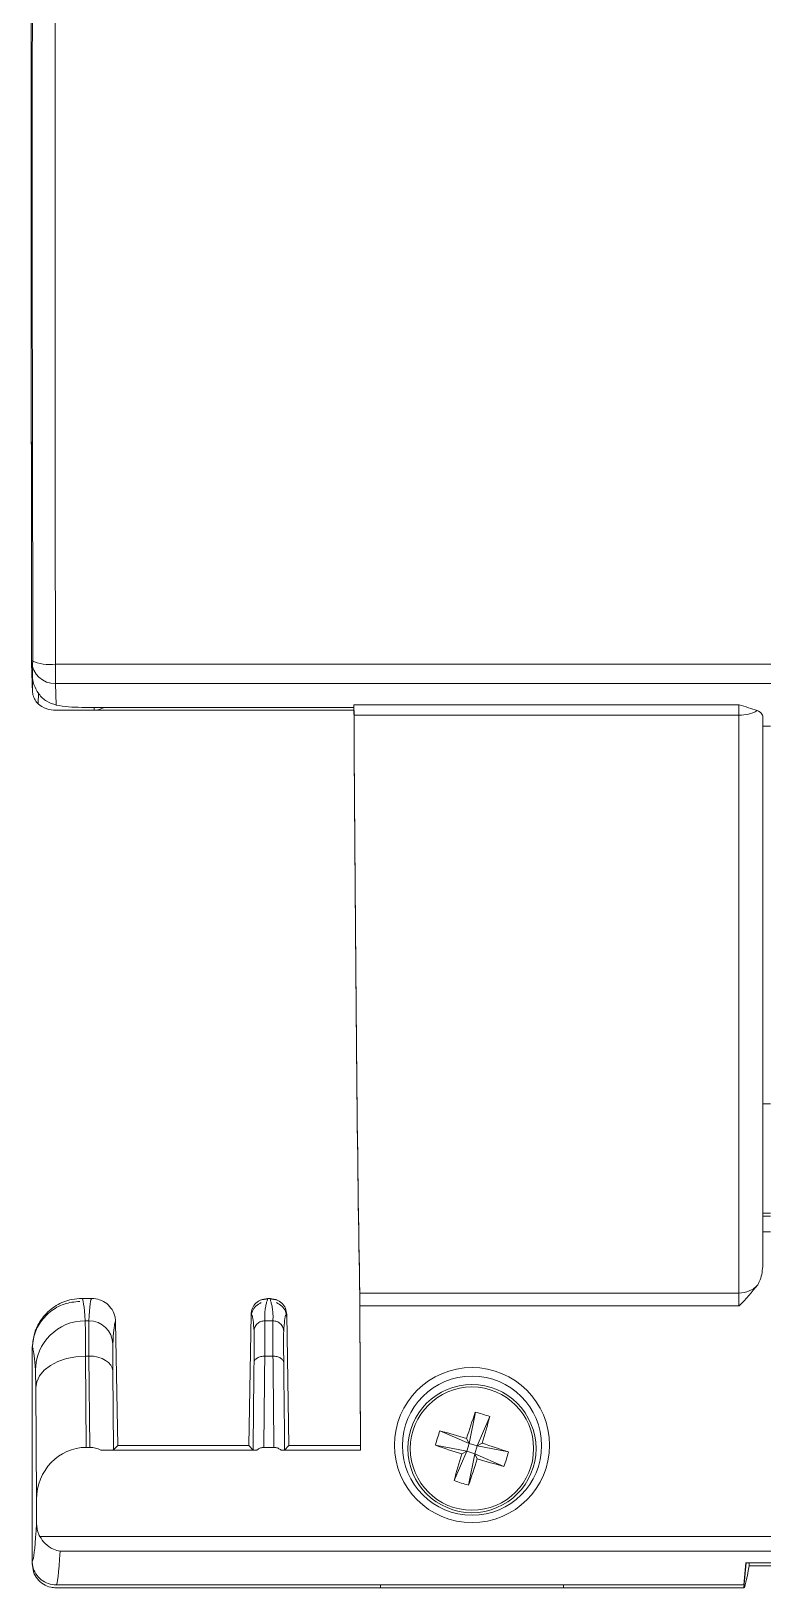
# Model space of a CAD drawing. Extents: x 12.1 to 108.7, y 1 to 80.4.
# Drawn here: x 63.913 to 65.752, y 29.177 to 33.089 of the extents above; entities that cross this region are included whole.
import ezdxf

# ---------------------------------------------------------------- set-up
doc = ezdxf.new("R2010")
doc.units = 0
doc.header["$MEASUREMENT"] = 0
doc.linetypes.add('SLD-Solid', pattern=[0])
doc.layers.add('OBJECT', color=7, linetype='CONTINUOUS')

msp = doc.modelspace()

# ---------------------------------------------------------------- linework, layer by layer
at = {"layer": 'OBJECT', "linetype": 'SLD-Solid', "lineweight": 15}
for p, q in [((63.9159, 31.4342), (63.9173, 31.5695)), ((63.9138, 31.5075), (63.9138, 31.5056)), ((63.9138, 31.5001), (63.9159, 31.4342)), ((63.9138, 31.4982), (63.9138, 31.5001)), ((65.8654, 31.4986), (63.9737, 31.4986)), ((63.9737, 31.4986), (63.9737, 31.4496)), ((63.9309, 31.4264), (63.9306, 31.3985)), ((63.9737, 31.4496), (63.9755, 31.3956)), ((65.8654, 31.4496), (63.9737, 31.4496)), ((63.9757, 31.3825), (64.0708, 31.3825)), ((64.0398, 31.3899), (64.0708, 31.3899)), ((64.0708, 31.3899), (64.724, 31.3899)), ((64.0708, 31.3825), (64.0708, 31.3899)), ((64.0708, 31.3825), (64.724, 31.3825)), ((64.7238, 31.3961), (65.6915, 31.3961)), ((64.724, 31.3825), (64.724, 31.3843)), ((65.6915, 31.3703), (65.6915, 31.3961)), ((65.6915, 31.3703), (64.7241, 31.3703)), ((65.6915, 29.9179), (65.6915, 31.3703)), ((65.7515, 31.3663), (65.7515, 29.989)), ((65.7711, 31.3423), (65.7515, 31.3423)), ((65.7515, 30.3938), (65.7711, 30.3938)), ((65.7515, 30.1188), (65.7711, 30.1188)), ((65.7515, 30.1115), (65.7711, 30.1115)), ((65.7515, 30.0715), (65.7711, 30.0715)), ((64.0405, 29.9044), (64.0651, 29.9044)), ((64.5064, 29.9044), (64.5139, 29.9044)), ((64.7387, 29.9179), (65.6915, 29.9179)), ((65.6915, 29.8857), (65.6915, 29.9179)), ((64.4596, 29.5344), (64.4654, 29.8641)), ((64.5549, 29.8641), (64.5606, 29.5344)), ((65.6915, 29.8857), (64.7389, 29.8857)), ((64.7402, 29.5231), (64.7389, 29.8857)), ((64.7389, 29.8783), (64.7401, 29.5344)), ((64.0486, 29.8482), (64.0579, 29.8482)), ((64.1251, 29.8454), (64.1305, 29.5344)), ((64.4999, 29.8482), (64.5204, 29.8482)), ((63.9155, 29.7774), (63.9155, 29.7814)), ((63.9155, 29.7774), (63.9155, 29.779)), ((63.9155, 29.7774), (63.9171, 29.7774)), ((63.9155, 29.7774), (63.9155, 29.2444)), ((63.9155, 29.77), (63.9155, 29.237)), ((64.0494, 29.7595), (64.051, 29.5301)), ((64.0494, 29.7595), (64.058, 29.7595)), ((64.0603, 29.5301), (64.058, 29.7595)), ((64.4998, 29.7595), (64.5205, 29.7595)), ((64.1179, 29.7223), (64.12, 29.5237)), ((63.9264, 29.3991), (63.9244, 29.6797)), ((65.029, 29.6187), (65.0138, 29.5398)), ((65.0654, 29.6074), (65.0333, 29.5338)), ((64.9401, 29.5719), (65.0138, 29.5398)), ((65.0138, 29.5398), (65.0071, 29.5525)), ((65.0138, 29.5398), (65.0077, 29.5203)), ((65.0138, 29.5398), (65.0333, 29.5338)), ((65.046, 29.5404), (65.0333, 29.5338)), ((64.051, 29.5301), (64.0603, 29.5301)), ((64.0879, 29.5231), (64.4796, 29.5231)), ((64.12, 29.5237), (64.1305, 29.5344)), ((64.1305, 29.5344), (64.4596, 29.5344)), ((64.4705, 29.5233), (64.4596, 29.5344)), ((64.4974, 29.5301), (64.5228, 29.5301)), ((64.7402, 29.5231), (64.5407, 29.5231)), ((64.5497, 29.5233), (64.5606, 29.5344)), ((64.5606, 29.5344), (64.7402, 29.5344)), ((64.9288, 29.5355), (65.0077, 29.5203)), ((64.9757, 29.4466), (65.0077, 29.5203)), ((64.995, 29.5136), (65.0077, 29.5203)), ((65.0273, 29.5142), (65.0077, 29.5203)), ((65.012, 29.4353), (65.0273, 29.5142)), ((65.0273, 29.5142), (65.0333, 29.5338)), ((65.0273, 29.5142), (65.0339, 29.5015)), ((65.1009, 29.4822), (65.0273, 29.5142)), ((65.1122, 29.5185), (65.0333, 29.5338)), ((63.9262, 29.339), (63.9264, 29.3991)), ((65.882, 29.3063), (63.9343, 29.3063)), ((65.882, 29.2693), (63.9856, 29.2693)), ((65.7086, 29.2402), (65.7037, 29.1844)), ((65.7093, 29.2402), (65.7037, 29.177)), ((66.0244, 29.2402), (65.7086, 29.2402)), ((65.7169, 29.2328), (65.7175, 29.2402)), ((66.0244, 29.2328), (65.7169, 29.2328)), ((63.9755, 29.1844), (65.7037, 29.1844)), ((63.9755, 29.177), (64.7906, 29.177)), ((64.7906, 29.177), (64.7906, 29.1844)), ((64.7906, 29.177), (65.2506, 29.177)), ((65.2506, 29.1844), (65.2506, 29.177)), ((65.2506, 29.177), (65.7037, 29.177))]:
    msp.add_line(p, q, dxfattribs=at)
at = {"layer": 'OBJECT', "linetype": 'SLD-Solid', "lineweight": 15, "flags": 128}
for points in [[(63.9244, 29.6797), (63.9269, 29.6952), (63.9341, 29.7102), (63.9457, 29.7239), (63.9613, 29.736), (63.9802, 29.7459), (64.0017, 29.7533), (64.0251, 29.7579), (64.0494, 29.7595)], [(64.058, 29.7595), (64.0695, 29.7589), (64.0807, 29.7568), (64.091, 29.7534), (64.1, 29.7488), (64.1075, 29.7432), (64.1131, 29.7367), (64.1166, 29.7296), (64.1179, 29.7223)]]:
    msp.add_lwpolyline(points, dxfattribs=at)
at = {"layer": 'OBJECT', "linetype": 'SLD-Solid', "lineweight": 15}
for centre, radius in [((65.0206, 29.5344), 0.175), ((65.0205, 29.527), 0.161), ((65.0205, 29.527), 0.1549)]:
    msp.add_circle(centre, radius, dxfattribs=at)
for centre, radius, start, end in [((63.9737, 31.5075), 0.06, 180, 181.826), ((63.9737, 31.5001), 0.06, 180, 181.826), ((63.9588, 31.6044), 0.1068, 245.0782, 278.0588), ((63.9726, 31.5085), 0.0589, 182.8159, 271.1468), ((65.6939, 31.4585), 0.0882, 268.4171, 299.4094), ((65.6922, 29.9802), 0.0623, 269.3979, 318.1415), ((64.0484, 29.7235), 0.1247, 89.8692, 179.7293), ((64.058, 29.7884), 0.0599, 1.2657, 90.1428), ((67.645, 28.7154), 2.7676, 160.9504, 162.3943), ((64.9299, 29.2348), 0.3965, 70.0183, 75.519), ((62.3973, 30.343), 2.7676, 343.143, 344.5868), ((65.3127, 29.4364), 0.3965, 160.0183, 165.519), ((64.2045, 26.9038), 2.7676, 73.143, 74.5868), ((64.2089, 26.9025), 2.7676, 70.9504, 72.3943), ((65.8321, 32.1515), 2.7676, 250.9504, 252.3943), ((67.6437, 28.711), 2.7676, 163.143, 164.5868), ((62.396, 30.3386), 2.7676, 340.9504, 342.3943), ((65.8365, 32.1502), 2.7676, 253.143, 254.5868), ((64.7283, 29.6176), 0.3965, 340.0183, 345.519), ((65.1111, 29.8192), 0.3965, 250.0183, 255.519)]:
    msp.add_arc(centre, radius, start, end, dxfattribs=at)
for centre, major_axis, ratio, start_param, end_param in [((63.9823, 32.6844), (0, 7.94), 0.008727, 1.422025, 1.719567), ((63.9823, 32.677), (0, 7.94), 0.008727, 1.422025, 1.719567), ((64.0423, 32.6844), (0, 8), 0.008661, 1.422025, 1.719567), ((63.943, 32.677), (0, 3.15), 0.008727, 1.211529, 1.930063), ((63.976, 31.4293), (0.06, 0.0007), 0.779289, 3.844887, 4.69736), ((64.0392, 31.4302), (0.125, -0.0002), 0.322451, 4.177659, 4.717647), ((64.0705, 31.4605), (-0.0008, 0.0779), 0.769897, 3.133487, 3.572015), ((64.7237, 31.3382), (0, 0.06), 0.008727, 5.276708, 6.015988), ((64.7237, 31.3308), (0, 0.06), 0.008727, 5.276708, 5.751126), ((64.7527, 33.4428), (0, 3.875), 0.008727, 2.135116, 2.713245), ((64.7527, 33.4354), (0, 3.875), 0.008727, 2.135116, 2.713245), ((64.0405, 21.9044), (0, 8), 0.008591, 6.164624, 6.283185), ((64.2037, 21.9044), (-0.1386, 8), 0.00866, 6.283035, 6.401597), ((64.7384, 29.8633), (0, 0.06), 0.008727, 5.094703, 5.854838), ((64.7384, 29.8559), (0, 0.06), 0.008727, 5.094703, 5.854838), ((64.0485, 29.6), (0, 0.25), 0.004363, 5.404479, 6.164624), ((64.0614, 29.6), (-0.0033, 0.25), 0.006632, 0.118473, 0.878618), ((64.2637, 21.9054), (-0.1386, 7.94), 0.008726, 0.02646, 0.118409), ((64.2637, 21.9054), (-0.1386, 7.94), 0.008726, 6.282967, 6.309645), ((63.9155, 21.9044), (0, 7.875), 0.008727, 6.164624, 6.260496), ((64.1213, 29.601), (-0.0033, 0.19), 0.008726, 0.118409, 0.878554), ((63.9235, 29.6), (0, 0.125), 0.008727, 5.404479, 6.164624), ((64.0514, 29.3982), (-0.0037, 0.1318), 0.947668, 6.256594, 7.820672), ((64.0606, 29.4668), (-0.0025, 0.0633), 0.947607, 5.768853, 6.245639), ((64.06, 29.5237), (0.06, 0), 0.011417, 5.195815, 6.271968), ((63.9155, 37.1844), (0, 7.94), 0.008727, 3.167998, 3.2961), ((63.9755, 37.1844), (0, 8), 0.008661, 3.141593, 3.2874), ((63.9155, 37.1844), (0, 7.94), 0.008727, 3.141527, 3.167998), ((66.4036, 37.177), (0.7, 8), 0.008694, 3.142353, 3.260503)]:
    msp.add_ellipse(centre, major_axis=major_axis, ratio=ratio, start_param=start_param, end_param=end_param, dxfattribs=at)
msp.add_ellipse((65.0206, 29.5358), major_axis=(0, 0.1948), ratio=0.999975, dxfattribs=at)
for points in [[(63.9138, 31.5056), (63.9148, 31.4749)], [(63.9138, 31.4982), (63.9159, 31.4324)], [(64.5068, 29.9035), (64.4898, 29.9009)], [(64.5064, 29.9044), (64.5066, 29.9033)], [(64.5304, 29.9009), (64.5135, 29.9035)], [(64.5136, 29.9033), (64.5139, 29.9044)], [(63.9171, 29.7774), (63.9177, 29.7774)]]:
    msp.add_open_spline(points, degree=1, dxfattribs=at)
for points, knots in [([(63.9755, 31.3956), (63.9674, 31.3982), (63.9507, 31.4035), (63.9302, 31.4237), (63.9176, 31.449), (63.9148, 31.468), (63.9147, 31.4767), (63.9147, 31.4769)], [0, 0, 0, 0, 0.235489, 0.484584, 0.76263, 0.996053, 1, 1, 1, 1]), ([(63.9159, 31.4342), (63.9159, 31.4341), (63.9158, 31.4299), (63.917, 31.4208), (63.9219, 31.4079), (63.9278, 31.4016), (63.9306, 31.3985)], [0, 0, 0, 0, 0.008154, 0.301729, 0.658811, 1, 1, 1, 1]), ([(65.6915, 31.3961), (65.6916, 31.3961), (65.7084, 31.3916), (65.7229, 31.3866), (65.7373, 31.3816)], [0, 0, 0, 0, 0.00431, 1, 1, 1, 1]), ([(65.7373, 31.3816), (65.7384, 31.3811), (65.7455, 31.3776), (65.7507, 31.3723), (65.7513, 31.3677), (65.7515, 31.3663)], [0, 0, 0, 0, 0.120565, 0.741875, 1, 1, 1, 1]), ([(65.7515, 29.989), (65.7504, 29.976), (65.749, 29.9584), (65.7407, 29.9427), (65.7386, 29.9386)], [0, 0, 0, 0, 0.741139, 1, 1, 1, 1]), ([(65.7386, 29.9386), (65.7238, 29.9203), (65.709, 29.9019), (65.6916, 29.8858), (65.6915, 29.8857)], [0, 0, 0, 0, 0.9958436, 1, 1, 1, 1]), ([(63.9155, 29.7814), (63.9171, 29.7954), (63.9204, 29.8235), (63.9425, 29.8606), (63.9747, 29.8884), (64.0094, 29.9025), (64.032, 29.9039), (64.0405, 29.9044)], [0, 0, 0, 0, 0.21692, 0.433841, 0.650765, 0.867697, 1, 1, 1, 1]), ([(64.0355, 29.897), (64.022, 29.8957), (63.995, 29.893), (63.9591, 29.8723), (63.9319, 29.8419), (63.9178, 29.8088), (63.9162, 29.7872), (63.9155, 29.779)], [0, 0, 0, 0, 0.217017, 0.434035, 0.651038, 0.868011, 1, 1, 1, 1]), ([(64.0651, 29.9044), (64.0718, 29.9037), (64.0853, 29.9024), (64.1033, 29.8921), (64.1169, 29.8768), (64.1239, 29.8603), (64.1248, 29.8495), (64.1251, 29.8454)], [0, 0, 0, 0, 0.217113, 0.434226, 0.651336, 0.868438, 1, 1, 1, 1]), ([(64.4654, 29.8641), (64.4661, 29.8694), (64.4675, 29.8799), (64.4768, 29.8935), (64.486, 29.8986), (64.4906, 29.9012)], [0, 0, 0, 0, 0.335578, 0.670857, 1, 1, 1, 1]), ([(64.4907, 29.8939), (64.4861, 29.8913), (64.4769, 29.8862), (64.4675, 29.8726), (64.4661, 29.862), (64.4654, 29.8567)], [0, 0, 0, 0, 0.330821, 0.664848, 1, 1, 1, 1]), ([(64.5066, 29.9033), (64.5067, 29.9032), (64.5069, 29.9027), (64.5055, 29.8987), (64.5034, 29.891), (64.5011, 29.8792), (64.4995, 29.8651), (64.4997, 29.8539), (64.4999, 29.8482)], [0, 0, 0, 0, 0.051694, 0.22307, 0.43175, 0.644415, 0.817843, 1, 1, 1, 1]), ([(64.5204, 29.8482), (64.5205, 29.8539), (64.5208, 29.8651), (64.5192, 29.8792), (64.5169, 29.891), (64.5147, 29.8987), (64.5134, 29.9027), (64.5136, 29.9032), (64.5136, 29.9033)], [0, 0, 0, 0, 0.182152, 0.355576, 0.568242, 0.776915, 0.94794, 1, 1, 1, 1]), ([(64.5549, 29.8567), (64.5542, 29.862), (64.5528, 29.8726), (64.5434, 29.8862), (64.5342, 29.8913), (64.5296, 29.8939)], [0, 0, 0, 0, 0.334567, 0.668836, 1, 1, 1, 1]), ([(64.5297, 29.9012), (64.5342, 29.8986), (64.5434, 29.8936), (64.5528, 29.8799), (64.5542, 29.8694), (64.5549, 29.8641)], [0, 0, 0, 0, 0.328537, 0.663704, 1, 1, 1, 1]), ([(64.4729, 29.8219), (64.4722, 29.8322), (64.4707, 29.8527), (64.4681, 29.8629), (64.4663, 29.8637), (64.4654, 29.8641)], [0, 0, 0, 0, 0.330644, 0.660689, 1, 1, 1, 1]), ([(64.5549, 29.8641), (64.5539, 29.8637), (64.5521, 29.8629), (64.5495, 29.8527), (64.5481, 29.8322), (64.5474, 29.8219)], [0, 0, 0, 0, 0.340126, 0.669336, 1, 1, 1, 1]), ([(64.4728, 29.7428), (64.4729, 29.7629), (64.4733, 29.8033), (64.473, 29.8157), (64.4729, 29.8219)], [0, 0, 0, 0, 0.499994, 1, 1, 1, 1]), ([(64.4999, 29.8482), (64.4965, 29.8479), (64.4913, 29.8473), (64.4851, 29.8441), (64.4808, 29.8407), (64.4773, 29.8365), (64.4739, 29.8303), (64.4733, 29.8252), (64.4729, 29.8219)], [0, 0, 0, 0, 0.239709, 0.368523, 0.5, 0.631477, 0.760291, 1, 1, 1, 1]), ([(64.4999, 29.8482), (64.5, 29.8413), (64.5003, 29.8274), (64.4999, 29.7822), (64.4998, 29.7595)], [0, 0, 0, 0, 0.498894, 1, 1, 1, 1]), ([(64.5205, 29.7595), (64.5203, 29.7822), (64.52, 29.8274), (64.5202, 29.8413), (64.5204, 29.8482)], [0, 0, 0, 0, 0.501106, 1, 1, 1, 1]), ([(64.5474, 29.8219), (64.547, 29.8252), (64.5463, 29.8303), (64.5429, 29.8365), (64.5394, 29.8407), (64.5351, 29.8441), (64.5289, 29.8473), (64.5237, 29.8479), (64.5204, 29.8482)], [0, 0, 0, 0, 0.239709, 0.368523, 0.5, 0.631477, 0.760291, 1, 1, 1, 1]), ([(64.5474, 29.8219), (64.5472, 29.8157), (64.547, 29.8033), (64.5473, 29.7629), (64.5475, 29.7428)], [0, 0, 0, 0, 0.500006, 1, 1, 1, 1]), ([(63.9177, 29.7774), (63.917, 29.7794), (63.9163, 29.7814), (63.9155, 29.7814), (63.9155, 29.7814)], [0, 0, 0, 0, 0.985074, 1, 1, 1, 1]), ([(64.4705, 29.5233), (64.4709, 29.5643), (64.4717, 29.6374), (64.4724, 29.7106), (64.4728, 29.7428)], [0, 0, 0, 0, 0.56, 1, 1, 1, 1]), ([(64.4998, 29.7595), (64.4964, 29.7593), (64.4912, 29.759), (64.485, 29.7569), (64.4807, 29.7548), (64.4772, 29.7521), (64.4738, 29.7482), (64.4732, 29.7449), (64.4728, 29.7428)], [0, 0, 0, 0, 0.239702, 0.368518, 0.5, 0.631482, 0.760298, 1, 1, 1, 1]), ([(64.4998, 29.7595), (64.4993, 29.7167), (64.4985, 29.6402), (64.4978, 29.5638), (64.4974, 29.5301)], [0, 0, 0, 0, 0.56, 1, 1, 1, 1]), ([(64.5228, 29.5301), (64.5224, 29.573), (64.5216, 29.6494), (64.5208, 29.7259), (64.5205, 29.7595)], [0, 0, 0, 0, 0.56, 1, 1, 1, 1]), ([(64.5475, 29.7428), (64.5471, 29.7449), (64.5464, 29.7482), (64.543, 29.7521), (64.5396, 29.7548), (64.5353, 29.7569), (64.529, 29.759), (64.5239, 29.7593), (64.5205, 29.7595)], [0, 0, 0, 0, 0.239702, 0.368518, 0.5, 0.631482, 0.760298, 1, 1, 1, 1]), ([(64.5475, 29.7428), (64.5479, 29.7018), (64.5487, 29.6286), (64.5494, 29.5555), (64.5497, 29.5233)], [0, 0, 0, 0, 0.56, 1, 1, 1, 1]), ([(64.4796, 29.5231), (64.477, 29.5231), (64.4717, 29.5232), (64.4709, 29.5233), (64.4705, 29.5233)], [0, 0, 0, 0, 0.494026, 1, 1, 1, 1]), ([(64.4974, 29.5301), (64.4946, 29.5299), (64.4891, 29.5293), (64.4832, 29.5262), (64.4804, 29.5238), (64.4796, 29.5231)], [0, 0, 0, 0, 0.418553, 0.836299, 1, 1, 1, 1]), ([(64.5407, 29.5231), (64.5384, 29.5248), (64.5338, 29.5283), (64.5273, 29.53), (64.5236, 29.5301), (64.5228, 29.5301)], [0, 0, 0, 0, 0.44305, 0.887471, 1, 1, 1, 1]), ([(64.5497, 29.5233), (64.5494, 29.5233), (64.5486, 29.5232), (64.5434, 29.5231), (64.5407, 29.5231)], [0, 0, 0, 0, 0.489543, 1, 1, 1, 1]), ([(63.9262, 29.339), (63.9271, 29.3294), (63.9283, 29.318), (63.9335, 29.3079), (63.9343, 29.3063)], [0, 0, 0, 0, 0.8414636, 1, 1, 1, 1]), ([(63.9343, 29.3063), (63.9386, 29.2999), (63.9484, 29.2854), (63.9669, 29.274), (63.9799, 29.2701), (63.9855, 29.2693), (63.9856, 29.2693)], [0, 0, 0, 0, 0.307481, 0.706595, 0.996186, 1, 1, 1, 1]), ([(63.9755, 29.1844), (63.9688, 29.185), (63.9553, 29.1864), (63.9373, 29.1967), (63.9237, 29.2119), (63.9165, 29.2288), (63.9158, 29.24), (63.9155, 29.2444)], [0, 0, 0, 0, 0.214704, 0.4294081, 0.6441085, 0.8588013, 1, 1, 1, 1]), ([(63.9155, 29.237), (63.9162, 29.2303), (63.9175, 29.2168), (63.9278, 29.1988), (63.9431, 29.1852), (63.9599, 29.178), (63.9711, 29.1773), (63.9755, 29.177)], [0, 0, 0, 0, 0.214653, 0.429306, 0.643974, 0.858672, 1, 1, 1, 1])]:
    msp.add_open_spline(points, degree=3, knots=knots, dxfattribs=at)

doc.saveas('drawing.dxf')
